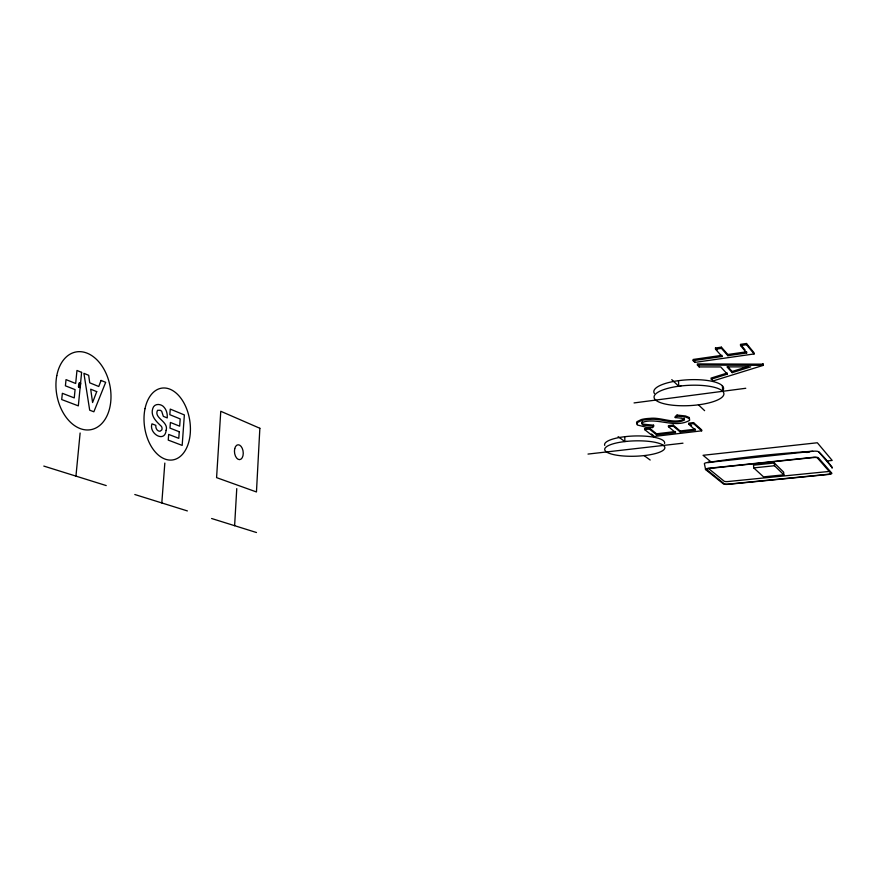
<?xml version="1.0" encoding="UTF-8"?>
<svg xmlns="http://www.w3.org/2000/svg" width="876" height="876" viewBox="0 0 876 876"><rect width="100%" height="100%" fill="white"/><g stroke="black" fill="none" stroke-linecap="round" stroke-linejoin="round"><path stroke-width="1.31" d="M234.615 525.688L236.761 488.622M161.808 502.944L164.83 463.075M78.917 387.039L79.344 382.637L80.712 383.195M79.366 387.225L79.804 382.823M79.826 387.411L80.263 383.009M75.949 476.117L80.121 432.996M689.543 419.341L689.281 417.524L685.536 415.98L677.06 415.049L675.188 416.527L675.232 417.567L681.659 418.224L684.517 419.998C673.918 425.495 661.303 417.962 649.893 419.407A12.998 3.548 -2.1 0 0 641.287 420.6L637.005 422.725L636.567 423.491L637.378 425.013L646.696 427.335L652.478 427.576L653.627 426.207L653.584 425.188L643.652 424.203L642.228 423.535L641.845 422.177A8.552 2.343 -2.1 0 1 642.557 421.509M653.584 425.188L652.478 427.576M675.232 417.567L677.104 416.089L685.59 417.02L689.335 418.553L689.598 420.37C675.998 428.156 660.077 418.772 645.59 421.476A8.552 2.332 -2.1 0 0 641.889 423.196L642.272 424.553L643.696 425.221L653.627 426.207M727.803 366.694L732.117 371.49L748.148 366.475M711.093 379.231L727.343 374.151L727.277 373.012L711.027 378.103L712.812 381.016L763.368 365.336L763.292 364.164L697.362 363.912L697.427 365.073L699.201 366.924L720.729 366.935L727.343 374.151M732.194 372.639L750.688 366.858L727.003 366.891L732.194 372.639L732.117 371.49M806.774 452.531L809.194 452.016M722.032 356.51L721.955 355.327L693.091 359.478L693.157 360.649L722.032 356.51L715.539 349.228L715.462 348.024L721.375 347.159L727.792 354.495L727.857 355.678L746.68 352.984L746.604 351.791L727.792 354.495M693.157 360.649L694.843 362.401L754.094 353.948L754.017 352.754L746.472 343.48L740.461 344.356L740.538 345.571L746.68 352.984M715.539 349.228L721.452 348.363L727.857 355.678M740.538 345.571L746.56 344.695L754.094 353.948M634.049 402.927L745.772 388.276M644.627 429.59L649.346 429.021L656.606 434.781L675.473 432.536L675.418 431.54L656.562 433.784L649.302 428.014L644.583 428.583L644.627 429.59L653.474 436.533L701.698 430.828L701.643 429.831L693.507 422.582L688.635 423.174L688.689 424.192L695.489 430.16L680.214 431.977L673.261 426.119L668.465 426.7L668.41 425.692L673.217 425.101L680.159 430.981L680.214 431.977M688.689 424.192L693.562 423.601L701.698 430.828M680.159 430.981L695.434 429.152M588.004 454.075L682.984 443.19M832.003 468.134A4.829 1.095 -3.5 0 0 832.2 467.554A1069.684 168.301 88.3 0 0 818.742 451.863A5.037 1.205 -3.6 0 0 812.818 451.26L707.775 462.495A4.774 1.15 -2.4 0 0 704.468 464.039L705.607 469.591L723.412 483.913A3.887 0.876 -2.4 0 0 728.164 484.34L828.554 474.453A4.106 0.92 -3.4 0 0 831.828 473.193L818.381 457.809A4.281 1.007 -3.5 0 0 813.344 457.294L708.421 468.299A4.051 0.953 -2.4 0 0 705.607 469.591M753.721 467.894L774.526 465.736L783.845 474.836L763.533 476.862L753.721 467.894L753.535 465.156L774.329 462.988L783.648 472.142L783.845 474.836M826.791 461.006L832.189 460.447L817.341 442.763L703.067 455.29L711.378 462.21M710.37 462.418L707.775 462.495A3854.477 1882.064 56.6 0 1 812.818 451.26M697.427 365.073L763.368 365.336M43.8 466.076L106.226 485.578M134.805 494.513L187.376 510.927M211.609 518.504L256.482 532.52M78.511 386.228L80.351 386.962M80.285 387.586L78.457 386.853L78.643 384.969L80.472 385.703M79.158 384.52L80.537 385.079M78.577 385.593L80.406 386.327M79.278 383.272L80.658 383.819M79.223 383.896L80.592 384.444M618.127 436.653L624.906 441.592L624.73 436.719M644.09 455.586L650.189 460.031M651.47 434.003L653.43 435.547L653.474 436.533M708.487 468.496L724.113 481.187A3.066 0.69 -2.4 0 0 727.89 481.537L828.028 471.562A3.23 0.734 -3.4 0 0 829.583 471.31M668.465 426.7L675.473 432.536M689.609 424.028L691.547 425.736M671.761 379.636L678.758 386.25L678.484 380.688M698.424 404.811L704.622 410.669M637.345 423.995L636.534 422.473L636.972 421.695L641.254 419.582A12.998 3.559 -2.1 0 1 649.85 418.378C661.26 416.921 673.874 424.488 684.463 418.969L684.101 418.191M715.462 348.024L717.094 349.852M818.742 451.863L832.2 467.554M741.994 346.217L745.071 349.929M774.362 463.382L774.526 465.736M762.941 363.748L763.029 364.92M746.472 343.48L746.56 344.695M721.375 347.159L721.452 348.363M722.393 385.79L722.722 391.298M699.147 365.763L699.201 366.924M694.778 361.23L694.843 362.401M693.507 422.582L693.562 423.601M677.06 415.049L677.104 416.089M673.217 425.101L673.261 426.119M656.562 433.784L656.606 434.781M649.302 428.014L649.346 429.021M723.357 389.623A34.93 10.282 -2.9 0 0 680.63 380.403L676.349 380.983A34.93 10.282 -2.9 0 0 654.416 393.51M604.714 445.38A30.047 7.774 -1.8 0 1 622.913 436.938L626.548 436.5A30.047 7.774 -1.8 0 1 664.555 443.475M259.854 428.276L256.46 491.962L216.58 477.628L220.763 411.282L259.854 428.276M179.262 431.759L178.781 438.329L168.674 434.419L168.247 440.102L182.175 445.402L184.365 414.939L170.251 409.092L169.824 414.698L180.193 418.925L179.668 426.174L170.404 422.462L169.977 428.101L179.262 431.759M81.61 372.377L78.336 405.873L61.714 399.555L62.349 393.302L74.252 397.901L75.073 389.623L65.404 385.812L66.028 379.615L75.675 383.48L76.968 370.46L81.61 372.377M166.133 430.335C164.841 443.442 148.559 433.379 151.975 423.842L155.819 425.342C155.49 427.97 156.979 431.288 159.99 431.277L161.731 429.996A2.65 1.675 81.4 0 0 161.414 426.382C156.552 421.739 150.245 416.067 152.763 408.512C154.275 402.905 161.764 403.573 164.513 407.8A9.559 6.044 80.9 0 1 167.228 415.049L167.25 417.929L163.341 416.363L161.666 411.205L160.253 410.275L157.549 410.318C153.442 418.17 168.937 421.422 166.133 430.335M101.058 380.436L98.758 386.502L89.735 382.823L88.684 375.311L83.91 373.329L89.691 410.198L93.863 411.786L105.678 382.341L101.058 380.436M96.732 391.627L92.582 402.533L90.699 389.207L96.732 391.627M680.904 385.966L676.611 386.535A34.974 10.151 -2.9 0 0 655.489 399.894A34.974 10.151 -2.9 0 0 696.354 405.073L700.482 404.548A34.974 10.151 -2.9 0 0 722.514 391.09A34.974 10.151 -2.9 0 0 680.904 385.966M626.723 441.373L623.088 441.8A30.08 7.687 -1.7 0 0 606.312 451.83A30.08 7.687 -1.7 0 0 642.327 455.783L645.853 455.389A30.08 7.687 -1.7 0 0 663.285 445.293A30.08 7.687 -1.7 0 0 626.723 441.373M813.41 457.535L708.793 468.496A3.186 0.756 -2.4 0 0 706.56 469.525L724.266 483.793A3.066 0.69 -2.4 0 0 728.044 484.143L828.247 474.255A3.23 0.723 -3.4 0 0 830.853 473.259L817.418 457.94A3.373 0.799 -3.5 0 0 813.41 457.535M234.713 448.687A7.468 4.336 82.8 0 0 239.608 459.637A7.468 4.336 82.8 0 0 242.236 448.304A7.468 4.336 82.8 0 0 234.713 448.687M56.798 375.585A39.573 26.97 78.9 0 0 90.863 429.678A39.573 26.97 78.9 0 0 102.733 367.154A39.573 26.97 78.9 0 0 56.798 375.585M145.022 408.643A36.321 22.82 81.3 0 0 172.408 459.977A36.321 22.82 81.3 0 0 184.201 403.464A36.321 22.82 81.3 0 0 145.022 408.643"/></g></svg>
